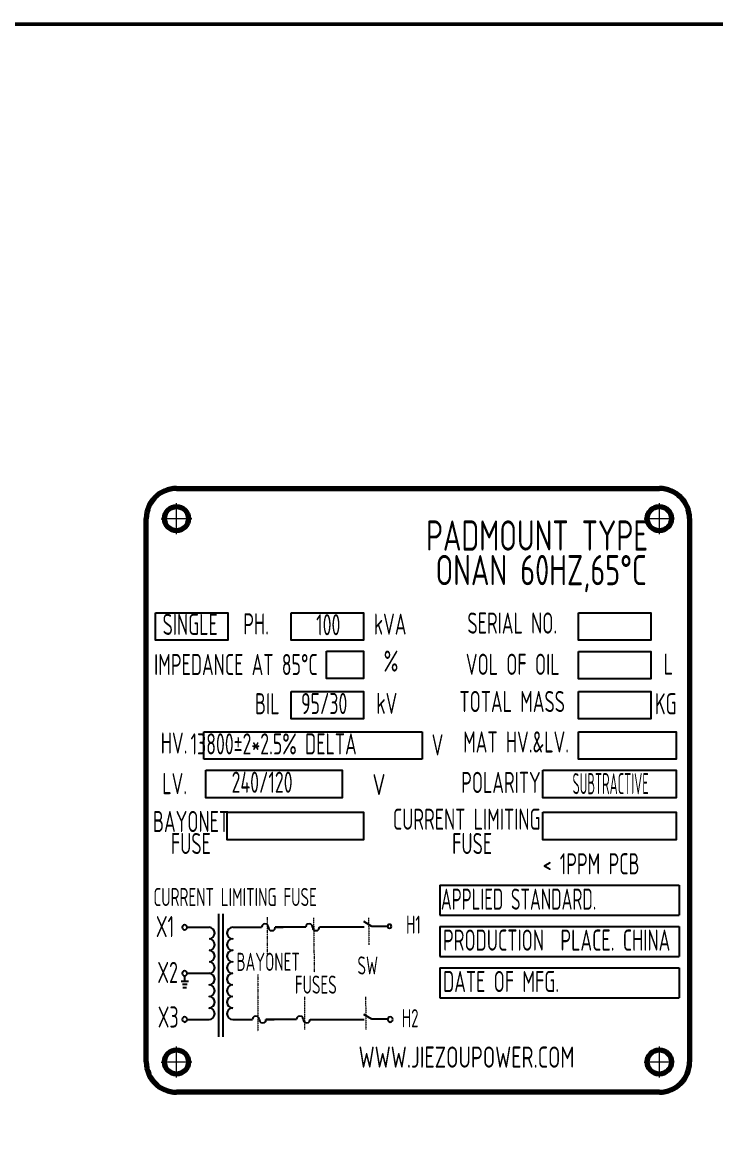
# Model space of a CAD drawing. Header units: millimetres. Extents: x 8127 to 36426, y -6229 to 13228.
# Drawn here: x 23168 to 24546, y 10584 to 12814 of the extents above; entities that cross this region are included whole.
import ezdxf
from ezdxf.enums import TextEntityAlignment as Align

# ---------------------------------------------------------------- set-up
doc = ezdxf.new("R2010")
doc.units = ezdxf.units.MM
doc.header["$LTSCALE"] = 4
doc.linetypes.add('5 双点画线', pattern=[10.5, 6.25, -1.25, 0.25, -1.25, 0.25, -1.25])
doc.linetypes.add('ACAD_ISO10W100', pattern=[18, 12, -3, 0, -3])
doc.layers.add('1', color=12, linetype='Continuous')
doc.layers.add('C00-00-00', color=7, linetype='Continuous')
doc.layers.add('标注、文本', color=3, linetype='Continuous', lineweight=25)
doc.styles.add('pdm', font='gbenor.shx', dxfattribs={"width": 0.8, "bigfont": 'gbhzfs.shx'})

msp = doc.modelspace()

# ---------------------------------------------------------------- linework, layer by layer
at = {"layer": '1', "color": 0, "lineweight": 40, "const_width": 6.91}
msp.add_lwpolyline([(18835.42, 7364.16), (26413.28, 7364.16), (26413.28, 12810.74), (18835.42, 12810.74), (18835.42, 7364.16)], dxfattribs=at)
at = {"layer": 'C00-00-00', "lineweight": 25}
for p, q in [((23528.62, 11404.14), (23962.59, 11404.14)), ((23528.62, 11349.79), (23528.62, 11404.14)), ((23962.59, 11404.14), (23962.59, 11349.79)), ((23962.59, 11349.79), (23528.62, 11349.79)), ((23998.13, 11099.37), (24473.9, 11099.37)), ((23998.13, 11099.37), (23998.13, 11039.71)), ((24473.9, 11099.37), (24473.9, 11039.71)), ((23998.13, 11039.71), (24473.9, 11039.71)), ((23998.13, 11017.13), (24473.9, 11017.13)), ((23998.13, 11017.13), (23998.13, 10957.46)), ((24473.9, 11017.13), (24473.9, 10957.46)), ((23998.13, 10957.46), (24473.9, 10957.46)), ((23998.13, 10934.89), (24473.9, 10934.89)), ((23998.13, 10934.89), (23998.13, 10875.22)), ((24473.9, 10934.89), (24473.9, 10875.22)), ((23998.13, 10875.22), (24473.9, 10875.22))]:
    msp.add_line(p, q, dxfattribs=at)
for points in [[(23432.37, 11640.87), (23576.65, 11640.87), (23576.65, 11586.51), (23432.37, 11586.51)], [(23702.12, 11640.87), (23846.39, 11640.87), (23846.39, 11586.51), (23702.12, 11586.51)], [(24273.29, 11640.48), (24417.56, 11640.48), (24417.56, 11586.13), (24273.29, 11586.13)], [(23772.73, 11564.16), (23846.39, 11564.16), (23846.39, 11509.81), (23772.73, 11509.81)], [(24273.29, 11563.77), (24417.56, 11563.77), (24417.56, 11509.42), (24273.29, 11509.42)], [(23702.12, 11484.41), (23846.39, 11484.41), (23846.39, 11430.05), (23702.12, 11430.05)], [(24273.29, 11484.02), (24417.56, 11484.02), (24417.56, 11429.66), (24273.29, 11429.66)], [(24273.29, 11404.14), (24467.68, 11404.14), (24467.68, 11349.79), (24273.29, 11349.79)], [(23532.69, 11327.94), (23803.97, 11327.94), (23803.97, 11273.08), (23532.69, 11273.08)], [(24202.43, 11327.94), (24467.68, 11327.94), (24467.68, 11273.08), (24202.43, 11273.08)], [(23575.12, 11244.63), (23846.39, 11244.63), (23846.39, 11189.77), (23575.12, 11189.77)], [(24202.84, 11244.63), (24467.68, 11244.63), (24467.68, 11189.77), (24202.84, 11189.77)]]:
    msp.add_lwpolyline(points, close=True, dxfattribs=at)
at = {"layer": '标注、文本', "color": 0, "linetype": 'ByBlock', "lineweight": 70}
for p, q in [((23474.34, 11887.91), (24434.34, 11887.91)), ((23414.34, 10747.91), (23414.34, 11827.91)), ((24494.34, 11827.91), (24494.34, 10747.91)), ((24434.34, 10687.91), (23474.34, 10687.91))]:
    msp.add_line(p, q, dxfattribs=at)
at = {"layer": '标注、文本', "color": 1, "linetype": 'ACAD_ISO10W100', "lineweight": 13, "ltscale": 0.02}
for p, q in [((23474.42, 11797), (23474.27, 11858.82)), ((24434.42, 11797), (24434.27, 11858.82)), ((23444.03, 11827.84), (23504.66, 11827.99)), ((24404.03, 11827.84), (24464.66, 11827.99)), ((23474.42, 10717), (23474.27, 10778.82)), ((24434.42, 10717), (24434.27, 10778.82)), ((23444.03, 10747.84), (23504.66, 10747.99)), ((24404.03, 10747.84), (24464.66, 10747.99))]:
    msp.add_line(p, q, dxfattribs=at)
at = {"layer": '标注、文本'}
for p, q in [((24493.78, 11305.84), (24493.78, 11065.84)), ((23862.84, 11017.42), (23846.45, 11026.97)), ((23893.86, 11017.42), (23862.84, 11017.42)), ((23862.84, 10832.75), (23846.45, 10842.29)), ((23740, 10832.22), (23847.28, 10832.22)), ((23893.86, 10832.75), (23862.84, 10832.75))]:
    msp.add_line(p, q, dxfattribs=at)
at = {"layer": '标注、文本', "color": 6, "linetype": '5 双点画线', "lineweight": 13, "ltscale": 0.1}
for p, q in [((23654.36, 11035.81), (23654.53, 10962.29)), ((23746.84, 11034.57), (23748.13, 10926.47)), ((23856.16, 11034.57), (23856.81, 10980.52)), ((23636.06, 10922), (23636.16, 10809.01)), ((23728.54, 10877.35), (23729.03, 10812.17)), ((23850.27, 10877.35), (23850.76, 10812.17))]:
    msp.add_line(p, q, dxfattribs=at)
at = {"layer": '标注、文本'}
for points in [[(23557.62, 11042.53), (23557.62, 10798.18)], [(23566.77, 11042.53), (23566.77, 10798.18)], [(23657.2, 11015.61), (23656.19, 11019.16), (23653.65, 11021.7), (23650.09, 11022.21), (23647.04, 11021.7), (23644.5, 11019.16), (23643.49, 11015.61)], [(23744.58, 11015.61), (23744.07, 11019.16), (23741.53, 11021.7), (23737.97, 11022.21), (23734.42, 11021.7), (23731.88, 11019.16), (23731.37, 11015.61)], [(23495.65, 11015.61), (23539.34, 11015.61)], [(23539.34, 10992.75), (23543.4, 10993.25), (23547.46, 10995.79), (23549.5, 10999.86), (23550.51, 11003.92), (23549.5, 11008.49), (23547.46, 11012.05), (23543.4, 11014.59), (23539.34, 11015.61)], [(23586.07, 11015.61), (23581.5, 11014.59), (23577.94, 11012.05), (23575.4, 11008.49), (23574.39, 11003.92), (23575.4, 10999.86), (23577.94, 10995.79), (23581.5, 10993.25), (23586.07, 10992.75), (23581.5, 10991.73), (23577.94, 10989.19), (23575.4, 10985.63), (23574.39, 10981.06), (23575.4, 10977), (23577.94, 10972.93), (23581.5, 10970.39), (23586.07, 10969.89), (23581.5, 10968.87), (23577.94, 10966.33), (23575.4, 10962.77), (23574.39, 10958.2), (23575.4, 10954.14), (23577.94, 10950.07), (23581.5, 10947.53), (23586.07, 10947.03), (23581.5, 10946.01), (23577.94, 10943.47), (23575.4, 10939.91), (23574.39, 10935.34), (23575.4, 10930.77), (23577.94, 10927.21), (23581.5, 10924.67), (23586.07, 10924.17)], [(23586.07, 11015.61), (23643.49, 11015.61)], [(23657.2, 11015.61), (23658.22, 11012.05), (23660.25, 11009.51), (23663.81, 11009), (23667.36, 11009.51), (23669.9, 11012.05), (23670.41, 11015.61)], [(23670.41, 11015.61), (23686.66, 11015.61)], [(23731.37, 11015.61), (23670.41, 11015.61)], [(23744.58, 11015.61), (23745.59, 11012.05), (23748.13, 11009.51), (23751.69, 11009), (23754.74, 11009.51), (23757.28, 11012.05), (23758.29, 11015.61)], [(23847.48, 11015.61), (23758.29, 11015.61)], [(23539.34, 10969.89), (23543.4, 10970.39), (23547.46, 10972.93), (23549.5, 10977), (23550.51, 10981.06), (23549.5, 10985.63), (23547.46, 10989.19), (23543.4, 10991.73), (23539.34, 10992.75)], [(23539.34, 10947.03), (23543.4, 10947.53), (23547.46, 10950.07), (23549.5, 10954.14), (23550.51, 10958.2), (23549.5, 10962.77), (23547.46, 10966.33), (23543.4, 10968.87), (23539.34, 10969.89)], [(23539.34, 10924.17), (23543.4, 10924.67), (23547.46, 10927.21), (23549.5, 10930.77), (23550.51, 10935.34), (23549.5, 10939.91), (23547.46, 10943.47), (23543.4, 10946.01), (23539.34, 10947.03)], [(23483.46, 10908.42), (23498.19, 10908.42)], [(23490.57, 10919.09), (23490.57, 10908.42)], [(23495.65, 10924.17), (23539.34, 10924.17)], [(23539.34, 10832.22), (23543.4, 10833.23), (23547.46, 10835.77), (23549.5, 10839.33), (23550.51, 10843.9), (23549.5, 10848.47), (23547.46, 10852.03), (23543.4, 10854.57), (23539.34, 10855.08), (23543.4, 10856.09), (23547.46, 10858.63), (23549.5, 10862.19), (23550.51, 10866.76), (23549.5, 10871.33), (23547.46, 10874.89), (23543.4, 10877.43), (23539.34, 10877.94), (23543.4, 10878.95), (23547.46, 10881.49), (23549.5, 10885.05), (23550.51, 10889.62), (23549.5, 10894.19), (23547.46, 10897.75), (23543.4, 10900.29), (23539.34, 10901.31), (23543.4, 10901.81), (23547.46, 10904.35), (23549.5, 10907.91), (23550.51, 10912.48), (23549.5, 10917.05), (23547.46, 10920.61), (23543.4, 10923.15), (23539.34, 10924.17)], [(23586.07, 10924.17), (23581.5, 10923.15), (23577.94, 10920.61), (23575.4, 10917.05), (23574.39, 10912.48), (23575.4, 10907.91), (23577.94, 10904.35), (23581.5, 10901.81), (23586.07, 10901.31)], [(23486.5, 10902.32), (23495.65, 10902.32)], [(23487.01, 10895.72), (23494.12, 10895.72)], [(23586.07, 10901.31), (23581.5, 10900.29), (23577.94, 10897.75), (23575.4, 10894.19), (23574.39, 10889.62), (23575.4, 10885.05), (23577.94, 10881.49), (23581.5, 10878.95), (23586.07, 10877.94)], [(23586.07, 10877.94), (23581.5, 10877.43), (23577.94, 10874.89), (23575.4, 10871.33), (23574.39, 10866.76), (23575.4, 10862.19), (23577.94, 10858.63), (23581.5, 10856.09), (23586.07, 10855.08)], [(23586.07, 10855.08), (23581.5, 10854.57), (23577.94, 10852.03), (23575.4, 10848.47), (23574.39, 10843.9), (23575.4, 10839.33), (23577.94, 10835.77), (23581.5, 10833.23), (23586.07, 10832.22)], [(23495.65, 10832.22), (23539.34, 10832.22)], [(23586.07, 10832.22), (23625.19, 10832.22)], [(23638.9, 10832.22), (23637.89, 10835.77), (23635.35, 10838.31), (23631.79, 10838.82), (23628.74, 10838.31), (23626.2, 10835.77), (23625.19, 10832.22)], [(23638.9, 10832.22), (23639.92, 10828.66), (23641.95, 10826.12), (23645.51, 10825.61), (23649.06, 10826.12), (23651.6, 10828.66), (23652.11, 10832.22)], [(23652.11, 10832.22), (23668.36, 10832.22)], [(23713.07, 10832.22), (23652.11, 10832.22)], [(23726.28, 10832.22), (23725.77, 10835.77), (23723.23, 10838.31), (23719.68, 10838.82), (23716.12, 10838.31), (23713.58, 10835.77), (23713.07, 10832.22)], [(23726.28, 10832.22), (23727.3, 10828.66), (23729.84, 10826.12), (23733.39, 10825.61), (23736.44, 10826.12), (23738.98, 10828.66), (23740, 10832.22)]]:
    msp.add_lwpolyline(points, dxfattribs=at)
for points in [[(23495.65, 11015.61), (23495.14, 11018.15), (23493.11, 11019.67), (23490.57, 11020.69), (23488.03, 11019.67), (23486.5, 11018.15), (23485.49, 11015.61), (23486.5, 11013.07), (23488.03, 11011.03), (23490.57, 11010.53), (23493.11, 11011.03), (23495.14, 11013.07)], [(23901.48, 11017.42), (23901.1, 11019.33), (23899.57, 11020.85), (23897.67, 11021.23), (23895.76, 11020.85), (23894.62, 11019.33), (23893.86, 11017.42), (23894.62, 11015.52), (23895.76, 11014.38), (23897.67, 11013.61), (23899.57, 11014.38), (23901.1, 11015.52)], [(23495.65, 10924.17), (23495.14, 10926.71), (23493.11, 10928.23), (23490.57, 10929.25), (23488.03, 10928.23), (23486.5, 10926.71), (23485.49, 10924.17), (23486.5, 10921.63), (23488.03, 10919.59), (23490.57, 10919.09), (23493.11, 10919.59), (23495.14, 10921.63)], [(23495.65, 10832.22), (23495.14, 10834.76), (23493.11, 10836.79), (23490.57, 10837.81), (23488.03, 10836.79), (23486.5, 10834.76), (23485.49, 10832.22), (23486.5, 10829.68), (23488.03, 10828.15), (23490.57, 10827.14), (23493.11, 10828.15), (23495.14, 10829.68)], [(23904.19, 10832.22), (23903.68, 10834.76), (23901.65, 10836.79), (23899.11, 10837.81), (23896.57, 10836.79), (23895.04, 10834.76), (23894.03, 10832.22), (23895.04, 10829.68), (23896.57, 10828.15), (23899.11, 10827.14), (23901.65, 10828.15), (23903.68, 10829.68)]]:
    msp.add_lwpolyline(points, close=True, dxfattribs=at)
at = {"layer": '标注、文本', "color": 0, "linetype": 'ByBlock', "lineweight": 70}
for centre in [(23474.34, 11827.91), (24434.34, 11827.91), (23474.34, 10747.91), (24434.34, 10747.91)]:
    msp.add_circle(centre, 24, dxfattribs=at)
for centre, start, end in [((23474.34, 11827.91), 90, 180), ((24434.34, 11827.91), 0, 90), ((23474.34, 10747.91), 180, 270), ((24434.34, 10747.91), 270, 0)]:
    msp.add_arc(centre, 60, start, end, dxfattribs=at)

# ---------------------------------------------------------------- texts
at = {"layer": '标注、文本', "style": 'pdm'}
for s, height, width, p in [('PADMOUNT TYPE ', 60, 0.8, (24204.1, 11794.31)), (' ONAN 60HZ,65°C', 60, 0.8, (24186.2, 11725.63)), ('SINGLE', 42, 0.72, (23501.53, 11617.76)), ('PH.', 42, 0.72, (23632.67, 11618.66)), ('100', 42, 0.72, (23776.07, 11617.04)), ('kVA', 42, 0.72, (23899.02, 11618.26)), ('SERIAL NO.', 42, 0.72, (24141.91, 11620.34)), ('IMPEDANCE AT 85°C ', 42, 0.72, (23600.58, 11537.92)), ('%%%', 42, 0.72, (23900.8, 11544.72)), ('VOL OF OIL', 42, 0.72, (24142.76, 11538.35)), ('L', 42, 0.72, (24452.11, 11538.73)), ('BIL', 42, 0.72, (23654.77, 11460.1)), ('95/30', 42, 0.72, (23767.96, 11460.36)), ('kV', 42, 0.72, (23892.4, 11460.79)), ('TOTAL MASS', 42, 0.72, (24141.67, 11464.43)), ('KG', 42, 0.72, (24446.98, 11459.9)), ('HV.', 42, 0.72, (23469.6, 11381.91)), ('13800±2*2.5%%% DELTA ', 42, 0.72, (23675.63, 11380.14)), ('V', 42, 0.72, (23993.17, 11378.27)), ('MAT HV.&LV.', 42, 0.72, (24149.41, 11384)), ('LV.', 42, 0.72, (23470.72, 11301.22)), ('240/120', 42, 0.72, (23644.46, 11303.91)), ('V', 42, 0.8, (23876.8, 11299.3)), ('POLARITY', 42, 0.72, (24119.3, 11303.55)), ('SUBTRACTIVE', 42, 0.5, (24337.35, 11301.16)), ('BAYONET', 42, 0.72, (23503.24, 11225.88)), ('CURRENT LIMITING', 42, 0.72, (24051.27, 11230.45)), ('FUSE', 42, 0.72, (23502.86, 11182.12)), ('FUSE', 42, 0.72, (24062.01, 11182.12)), ('< 1PPM PCB', 42, 0.72, (24298.6, 11141.86)), ('CURRENT LIMITING FUSE', 36, 0.7, (23590.93, 11075.73)), ('X1', 42, 0.72, (23451.38, 11017.07)), ('H1', 36, 0.7, (23945.31, 11020.92)), ('X2', 42, 0.72, (23456.73, 10925.93)), ('X3', 42, 0.72, (23457.81, 10837.27)), ('H2', 36, 0.7, (23938.87, 10834.92)), ('WWW.JIEZOUPOWER.COM ', 42, 0.8, (24060.03, 10757.58))]:
    msp.add_text(s, height=height, dxfattribs=dict(at, width=width)).set_placement(p, align=Align.MIDDLE_CENTER)
for s, width, p in [('APPLIED STANDARD.', 0.67, (23999.99, 11071.57)), ('PRODUCTION  PLACE. CHINA', 0.72, (24004.27, 10990.1)), ('DATE OF MFG.', 0.72, (24004.27, 10907.86))]:
    msp.add_text(s, height=42, dxfattribs=dict(at, width=width)).set_placement(p, align=Align.MIDDLE_LEFT)
at = {"layer": '标注、文本', "style": 'pdm', "width": 0.7}
for s, p in [('BAYONET', (23719.58, 10928.99)), ('SW', (23874.99, 10921.73)), ('FUSES', (23792.92, 10883.63))]:
    msp.add_text(s, height=36, dxfattribs=at).set_placement(p, align=Align.RIGHT)

doc.saveas('drawing.dxf')
